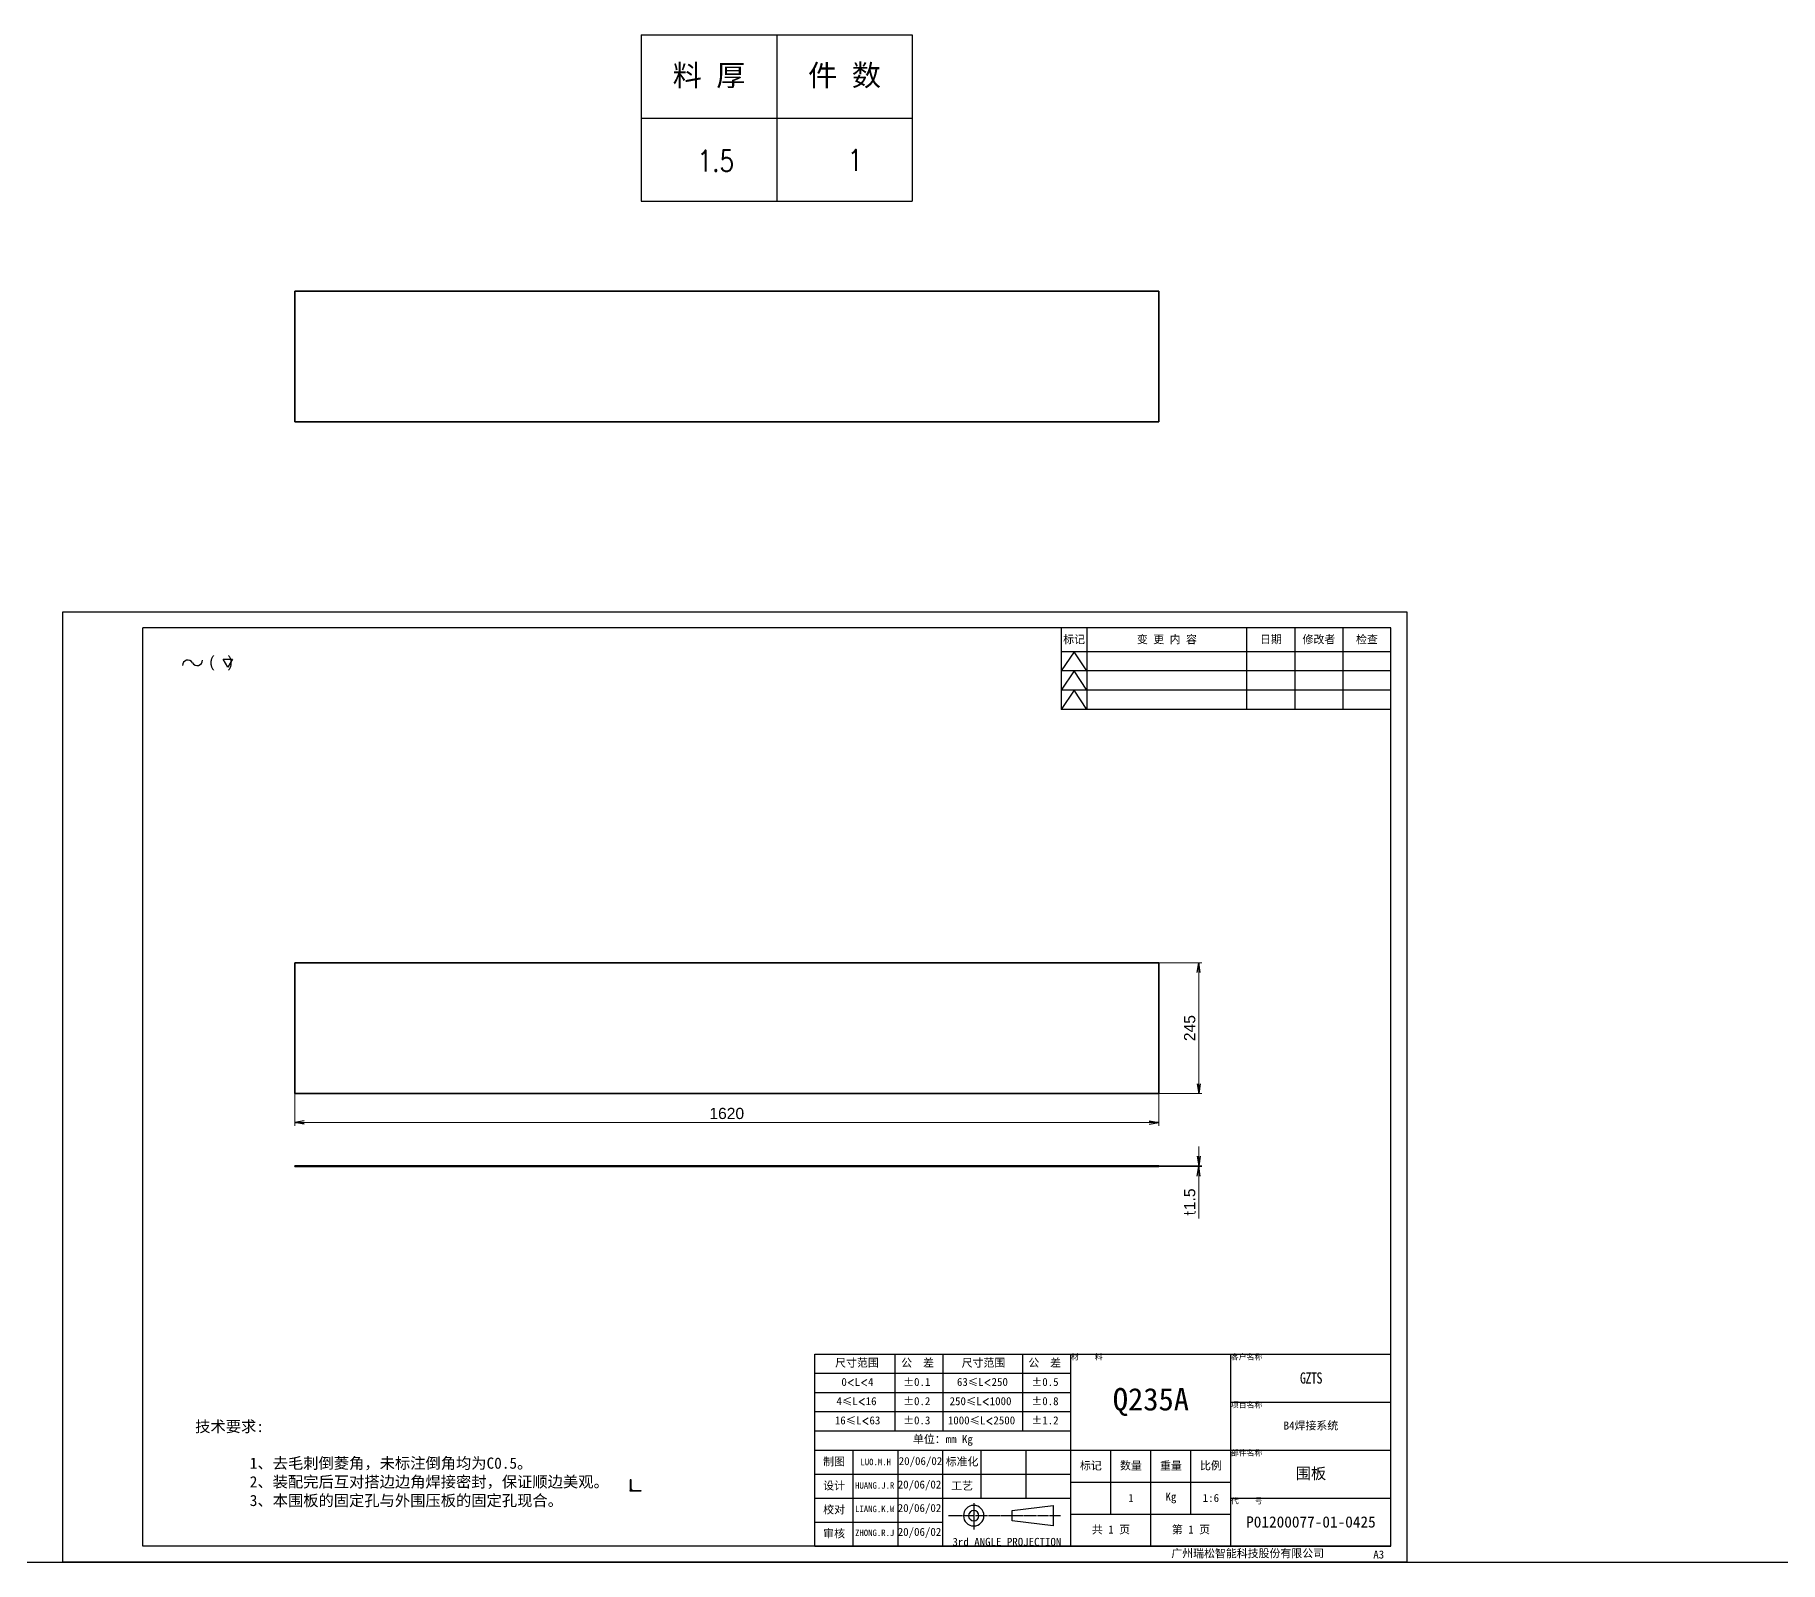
# Model space of a CAD drawing. Header units: millimetres. Extents: x -1727 to 307751, y -105919 to 6637.
# Drawn here: x 31986 to 35258, y -21091 to -18227 of the extents above; entities that cross this region are included whole.
import ezdxf
from ezdxf.enums import TextEntityAlignment as Align

# ---------------------------------------------------------------- set-up
doc = ezdxf.new("R2010")
doc.units = ezdxf.units.MM
doc.linetypes.add('CENTER-HOKUTO', pattern=[23, 20, -1, 1, -1])
doc.layers.add('A3', color=7, linetype='Continuous', plot=False)
for name, color, linetype in [('AM_VIS', 7, 'Continuous'), ('TITLE_FRAME', 7, 'Continuous'), ('WORD_DIM', 253, 'Continuous')]:
    doc.layers.add(name, color=color, linetype=linetype)
doc.layers.add('SOLID LINE', color=7, linetype='Continuous', lineweight=30)
doc.styles.add('DIM', font='txt.shx', dxfattribs={"width": 0.8, "bigfont": 'bigfont.shx'})
doc.styles.get("Standard").update_dxf_attribs({"font": 'arial.ttf'})
doc.dimstyles.new('STANDARD1-6', dxfattribs={"dimscale": 6, "dimtxt": 3.5, "dimasz": 3, "dimexe": 1, "dimexo": 0, "dimgap": 1, "dimtad": 3, "dimdsep": 46, "dimtxsty": 'Standard', "dimblk1": 'OPEN', "dimblk2": 'OPEN', "dimsah": 1, "dimcen": 0, "dimclrd": 256, "dimclre": 256, "dimclrt": 3, "dimazin": 2, "dimtfac": 1, "dimtmove": 0, "dimatfit": 3, "dimldrblk": 'OPEN', "dimfxl": 0, "dimtolj": 1, "dimlwd": 13, "dimlwe": 13, "dimarcsym": 0})

# ---------------------------------------------------------------- blocks, each defined once
blk = doc.blocks.new('shiage0')
at = {"layer": 'WORD_DIM', "color": 3, "linetype": 'Continuous'}
for centre, start, end in [((1.69, 0), 30, 180), ((4.61, 1.69), 210, 0)]:
    blk.add_arc(centre, 1.69, start, end, dxfattribs=at)
blk = doc.blocks.new('12')
at = {"layer": 'TITLE_FRAME', "color": 3, "linetype": 'Continuous'}
blk.add_lwpolyline([(20.46, 3.03), (19.01, 5.53), (21.9, 5.53)], close=True, dxfattribs=at)
blk.add_blockref('shiage0', (6.23, 3.56), dxfattribs=at)
blk.add_text('(   )', height=3.5, dxfattribs=at).set_placement((14.64, 3.08))
blk = doc.blocks.new('_OPEN')
at = {"color": 0}
for p, q in [((-1, 0.17), (0, 0)), ((-1, -0.17), (0, 0)), ((0, 0), (-1, 0))]:
    blk.add_line(p, q, dxfattribs=at)
blk = doc.blocks.new('*D951')
at = {"layer": 'DEFPOINTS', "color": 0, "linetype": 'Continuous', "ltscale": 5, "transparency": 16777216}
for p in [(32473.2, -20211.7), (34093.2, -20211.7), (34093.2, -20266.2)]:
    blk.add_point(p, dxfattribs=at)
at = {"layer": 'WORD_DIM', "linetype": 'ByBlock', "lineweight": 13, "ltscale": 5, "transparency": 16777216}
for p, q in [((32473.2, -20211.7), (32473.2, -20272.2)), ((34093.2, -20211.7), (34093.2, -20272.2)), ((32491.2, -20266.2), (34075.2, -20266.2))]:
    blk.add_line(p, q, dxfattribs=at)
at = {"layer": 'WORD_DIM', "linetype": 'Continuous', "lineweight": 13, "ltscale": 5, "transparency": 16777216, "xscale": 18, "yscale": 18, "zscale": 18, "rotation": 180}
blk.add_blockref('_OPEN', (32473.2, -20266.2), dxfattribs=at)
at = {"layer": 'WORD_DIM', "linetype": 'Continuous', "lineweight": 13, "ltscale": 5, "transparency": 16777216, "xscale": 18, "yscale": 18, "zscale": 18}
blk.add_blockref('_OPEN', (34093.2, -20266.2), dxfattribs=at)
at = {"layer": 'WORD_DIM', "color": 3, "linetype": 'Continuous', "ltscale": 5, "transparency": 16777216, "insert": (33283.2, -20249.4), "char_height": 21, "attachment_point": 5}
blk.add_mtext('\\A1;1620', dxfattribs=at)
blk = doc.blocks.new('*D952')
at = {"layer": 'DEFPOINTS', "color": 0, "linetype": 'Continuous', "ltscale": 5, "transparency": 16777216}
for p in [(34093.2, -19966.7), (34168, -19966.7), (34092.5, -20211.7)]:
    blk.add_point(p, dxfattribs=at)
at = {"layer": 'WORD_DIM', "linetype": 'ByBlock', "lineweight": 13, "ltscale": 5, "transparency": 16777216}
for p, q in [((34093.2, -19966.7), (34174, -19966.7)), ((34168, -20193.7), (34168, -19984.7)), ((34092.5, -20211.7), (34174, -20211.7))]:
    blk.add_line(p, q, dxfattribs=at)
at = {"layer": 'WORD_DIM', "linetype": 'Continuous', "lineweight": 13, "ltscale": 5, "transparency": 16777216, "xscale": 18, "yscale": 18, "zscale": 18}
for p, rotation in [((34168, -19966.7), 90), ((34168, -20211.7), 270)]:
    blk.add_blockref('_OPEN', p, dxfattribs=dict(at, rotation=rotation))
at = {"layer": 'WORD_DIM', "color": 3, "linetype": 'Continuous', "ltscale": 5, "transparency": 16777216, "insert": (34151.2, -20089.2), "char_height": 21, "attachment_point": 5, "rotation": 90}
blk.add_mtext('\\A1;245', dxfattribs=at)
blk = doc.blocks.new('*D953')
at = {"layer": 'DEFPOINTS', "color": 0, "linetype": 'Continuous', "ltscale": 5, "transparency": 16777216}
for p in [(34093.2, -20347.4), (34093.2, -20348.9), (34168, -20348.9)]:
    blk.add_point(p, dxfattribs=at)
at = {"layer": 'WORD_DIM', "linetype": 'ByBlock', "lineweight": 13, "ltscale": 5, "transparency": 16777216}
for p, q in [((34168, -20329.4), (34168, -20311.4)), ((34093.2, -20347.4), (34174, -20347.4)), ((34093.2, -20348.9), (34174, -20348.9)), ((34168, -20347.4), (34168, -20348.9)), ((34168, -20366.9), (34168, -20446.5))]:
    blk.add_line(p, q, dxfattribs=at)
at = {"layer": 'WORD_DIM', "linetype": 'Continuous', "lineweight": 13, "ltscale": 5, "transparency": 16777216, "xscale": 18, "yscale": 18, "zscale": 18}
for p, rotation in [((34168, -20347.4), 270), ((34168, -20348.9), 90)]:
    blk.add_blockref('_OPEN', p, dxfattribs=dict(at, rotation=rotation))
at = {"layer": 'WORD_DIM', "color": 3, "linetype": 'Continuous', "ltscale": 5, "transparency": 16777216, "insert": (34151.2, -20415.7), "char_height": 21, "attachment_point": 5, "rotation": 90}
blk.add_mtext('\\A1;{\\Fromans,bigfont|c134;t}1.5', dxfattribs=at)
blk = doc.blocks.new('*T16')
at = {"color": 0, "linetype": 'ByBlock', "lineweight": -2, "transparency": 16777216}
for p, q in [((0, 0), (127, 0)), ((0, 0), (0, -78)), ((63.5, 0), (63.5, -78)), ((127, 0), (127, -78)), ((0, -39), (127, -39)), ((0, -78), (127, -78))]:
    blk.add_line(p, q, dxfattribs=at)
at = {"color": 0, "transparency": 16777216, "char_height": 10, "width": 60.5, "attachment_point": 5}
for s, insert in [('{\\fSimSun|b0|i0|c134|p2;料 厚}', (31.75, -19.5)), ('{\\fSimSun|b0|i0|c134|p2;件 数}', (95.25, -19.5))]:
    blk.add_mtext(s, dxfattribs=dict(at, insert=insert))
blk = doc.blocks.new('拆图参数')
blk.add_blockref('*T16', (-63.5, 78))
at = {"style": 'DIM', "width": 0.8}
blk.add_attdef('6', text='', height=10, dxfattribs=at).set_placement((-37.13, 18.91), align=Align.MIDDLE_LEFT)
blk.add_attdef('1', text='', height=10, dxfattribs=at).set_placement((36.65, 19.27), align=Align.MIDDLE_CENTER)

msp = doc.modelspace()

# ---------------------------------------------------------------- hatches: boundary and pattern name
at = {"layer": 'WORD_DIM', "linetype": 'Continuous', "ltscale": 5}
msp.add_hatch(color=3, dxfattribs=at).paths.add_polyline_path([(33103.77346, -20954.09509), (33103.77346, -20956.08879), (33105.78423, -20956.08879)])

# ---------------------------------------------------------------- linework, layer by layer
at = {"color": 7, "lineweight": 35}
for p, q in [((32473.17645, -18707.41395), (32473.17645, -18952.41398)), ((32473.17645, -18707.41395), (34093.17645, -18707.41395)), ((34093.17645, -18952.41398), (34093.17645, -18707.41395)), ((34093.17645, -18952.41398), (32473.17645, -18952.41398)), ((32473.17645, -19966.70917), (32473.17645, -20211.7092)), ((32473.17645, -19966.70917), (34093.17645, -19966.70917)), ((34093.17645, -20211.7092), (34093.17645, -19966.70917)), ((34093.17645, -20211.7092), (32473.17645, -20211.7092)), ((34093.17645, -20347.39123), (32473.17645, -20347.38668)), ((34093.17645, -20348.89123), (32473.17645, -20348.88668))]:
    msp.add_line(p, q, dxfattribs=at)
at = {"color": 7, "lineweight": 35, "ltscale": 0.0375}
for p, q in [((32473.17645, -20348.88668), (32473.17645, -20347.38668)), ((34093.17645, -20348.89123), (34093.17645, -20347.39123))]:
    msp.add_line(p, q, dxfattribs=at)
msp.add_line((-591.11251, -21090.61879), (40486.51144, -21090.61879))
at = {"layer": 'A3', "linetype": 'Continuous'}
msp.add_lwpolyline([(32038.43195, -19308.4787), (34558.43195, -19308.4787), (34558.43195, -21090.4787), (32038.43195, -21090.4787)], close=True, dxfattribs=at)
at = {"layer": 'AM_VIS', "linetype": 'Continuous'}
for p, q in [((34528.43195, -19338.4787), (32188.43195, -19338.4787)), ((32188.43195, -21060.4787), (32188.43195, -19338.4787)), ((34528.43195, -21060.4787), (34528.43195, -19338.4787)), ((34528.43195, -21060.4787), (32188.43195, -21060.4787))]:
    msp.add_line(p, q, dxfattribs=at)
at = {"layer": 'TITLE_FRAME', "linetype": 'Continuous'}
for p, q in [((33910.43195, -19338.4787), (33910.43195, -19491.4787)), ((33958.43195, -19338.4787), (33958.43195, -19491.4787)), ((34258.43195, -19491.4787), (34258.43195, -19338.4787)), ((34348.43195, -19338.4787), (34348.43195, -19491.4787)), ((34438.43195, -19338.4787), (34438.43195, -19491.4787)), ((34528.43195, -19491.4787), (34528.43195, -19338.4787)), ((34528.43195, -19383.4787), (33910.43195, -19383.4787)), ((33934.43195, -19383.4787), (33910.43195, -19419.4787)), ((33958.43195, -19419.4787), (33934.43195, -19383.4787)), ((34528.43195, -19419.4787), (33910.43195, -19419.4787)), ((33934.43195, -19419.4787), (33910.43195, -19455.4787)), ((33958.43195, -19455.4787), (33934.43195, -19419.4787)), ((34528.43195, -19455.4787), (33910.43195, -19455.4787)), ((33934.43195, -19455.4787), (33910.43195, -19491.4787)), ((33958.43195, -19491.4787), (33934.43195, -19455.4787)), ((34528.43195, -19491.4787), (33910.43195, -19491.4787)), ((33448.43195, -20700.4787), (34528.43195, -20700.4787)), ((33448.43195, -21060.4787), (33448.43195, -20700.4787)), ((33598.43195, -20700.4787), (33598.43195, -20844.4787)), ((33688.43195, -20700.4787), (33688.43195, -20844.4787)), ((33838.43195, -20844.4787), (33838.43195, -20700.4787)), ((33928.43195, -21060.4787), (33928.43195, -20700.4787)), ((34228.43195, -21060.4787), (34228.43195, -20700.4787)), ((34528.43195, -21060.4787), (34528.43195, -20700.4787)), ((33448.43195, -20736.4787), (33928.43195, -20736.4787)), ((33448.43195, -20772.4787), (33928.43195, -20772.4787)), ((33448.43195, -20808.4787), (33928.43195, -20808.4787)), ((34228.43195, -20790.4787), (34528.43195, -20790.4787)), ((33448.43195, -20844.4787), (33928.43195, -20844.4787)), ((33448.43195, -20880.4787), (34528.43195, -20880.4787)), ((33520.43195, -21060.4787), (33520.43195, -20880.4787)), ((33604.43195, -21060.4787), (33604.43195, -20880.4787)), ((33688.43195, -21060.4787), (33688.43195, -20880.4787)), ((33760.43195, -20970.4787), (33760.43195, -20880.4787)), ((33844.43195, -20970.4787), (33844.43195, -20880.4787)), ((34003.43195, -21000.4787), (34003.43195, -20880.4787)), ((34078.43195, -21060.4787), (34078.43195, -20880.4787)), ((34153.43195, -21000.4787), (34153.43195, -20880.4787)), ((33448.43195, -20925.4787), (33928.43195, -20925.4787)), ((33448.43195, -20970.4787), (33928.43195, -20970.4787)), ((33928.43195, -20940.4787), (34228.43195, -20940.4787)), ((34228.43195, -20970.4787), (34528.43195, -20970.4787)), ((33928.43195, -21000.4787), (34228.43195, -21000.4787)), ((33448.43195, -21015.4787), (33688.43195, -21015.4787)), ((33448.43195, -21060.4787), (34528.43195, -21060.4787)), ((33448.43195, -21060.4787), (34528.43195, -21060.4787))]:
    msp.add_line(p, q, dxfattribs=at)
at = {"layer": 'TITLE_FRAME', "color": 2, "linetype": 'CENTER-HOKUTO'}
for p, q in [((33908.87246, -21003.58419), (33698.82446, -21003.58419)), ((33746.23886, -20979.96819), (33746.23886, -21029.58099))]:
    msp.add_line(p, q, dxfattribs=at)
at = {"layer": 'TITLE_FRAME', "color": 3, "linetype": 'Continuous'}
for p, q in [((33818.23886, -20993.98419), (33895.03886, -20984.38419)), ((33818.23886, -21013.18419), (33818.23886, -20993.98419)), ((33895.03886, -20984.38419), (33895.03886, -21022.78419)), ((33895.03886, -21022.78419), (33818.23886, -21013.18419))]:
    msp.add_line(p, q, dxfattribs=at)
for radius in [19.2, 9.6]:
    msp.add_arc((33746.23886, -21003.58419), radius, 0, 359.98938268, dxfattribs=at)
at = {"layer": 'WORD_DIM', "color": 3, "linetype": 'Continuous', "ltscale": 5}
for p, q in [((33102.27346, -20936.08879), (33102.27346, -20956.08879)), ((33103.77346, -20936.08879), (33102.27346, -20936.08879)), ((33103.77346, -20956.08879), (33103.77346, -20936.08879)), ((33102.27346, -20956.08879), (33103.77346, -20956.08879)), ((33102.27346, -20956.08879), (33122.27346, -20956.08879)), ((33102.27346, -20957.58879), (33102.27346, -20956.08879)), ((33122.27346, -20957.58879), (33102.27346, -20957.58879)), ((33103.77346, -20954.09509), (33105.78423, -20956.08879)), ((33103.77346, -20954.09509), (33105.78423, -20956.08879)), ((33105.78423, -20956.08879), (33103.77346, -20956.08879)), ((33122.27346, -20956.08879), (33122.27346, -20957.58879))]:
    msp.add_line(p, q, dxfattribs=at)

# ---------------------------------------------------------------- block references
at = {"xscale": 4, "yscale": 4, "zscale": 4}
msp.add_blockref('拆图参数', (33377.01402, -18538.62394), dxfattribs=at).add_auto_attribs({'1': '1', '6': '1.5'})
at = {"layer": 'WORD_DIM', "color": 3, "linetype": 'Continuous', "ltscale": 5, "xscale": 6, "yscale": 6, "zscale": 6}
msp.add_blockref('12', (32225.35236, -19430.61793), dxfattribs=at)

# ---------------------------------------------------------------- texts
at = {"layer": 'SOLID LINE', "ltscale": 0.5}
for s, insert, char_height, width, attachment_point in [('\\pt90;{\\fSimHei|b0|i0|c134|p2;\\C3;标记}', (33934.43195, -19360.9787), 15, 48, 5), ('\\pt90;{\\fSimHei|b0|i0|c134|p2;\\C3;变 更 内 容}', (34108.43195, -19360.9787), 15, 300, 5), ('\\pt90;{\\fSimHei|b0|i0|c134|p2;\\C3;日期}', (34303.43195, -19360.9787), 15, 90, 5), ('\\pt90;{\\fSimHei|b0|i0|c134|p2;\\C3;修改者}', (34393.43195, -19360.9787), 15, 90, 5), ('\\pt90;{\\fSimHei|b0|i0|c134|p2;\\C3;检查}', (34483.43195, -19360.9787), 15, 90, 5), ('\\pt90;{\\fSimHei|b0|i0|c134|p2;\\C3;尺寸范围}', (33486.35172, -20709.30508), 15, 271.809113, 1), ('\\pt90;{\\fSimHei|b0|i0|c134|p2;\\C3;公  差}', (33610.27417, -20709.30508), 15, 271.809113, 1), ('\\pt90;{\\fSimHei|b0|i0|c134|p2;\\C3;尺寸范围}', (33723.63644, -20709.30508), 15, 271.809113, 1), ('\\pt90;{\\fSimHei|b0|i0|c134|p2;\\C3;公  差}', (33848.66832, -20709.30508), 15, 271.809113, 1), ('{\\fSimHei|b0|i0|c134|p2;\\C3;材    料}', (33928.43195, -20700.4787), 10.5, 300, 1), ('\\pt63;{\\fSimHei|b0|i0|c134|p2;\\C3;客户名称}', (34228.43195, -20700.4787), 10.5, 300, 1), ('{\\fSimHei|b0|i0|c134|p2;\\W0.8;\\T0.9;\\C3;GZTS}', (34378.43195, -20745.4787), 21, 300, 5), ('\\pt90;{\\fSimHei|b0|i0|c134|p2;\\C3;0\\Fromans,bigfont|c134;\\H0.9583x;<\\fSimHei|b0|i0|c134|p2;\\H1.044x;L\\Fromans,bigfont|c134;\\H0.9583x;<\\fSimHei|b0|i0|c134|p2;\\H1.044x;4}', (33498.11514, -20745.30508), 15, 271.809113, 1), ('\\pt90;{\\fSimHei|b0|i0|c134|p2;\\C3;%%P0.1}', (33613.926, -20745.30508), 15, 271.809113, 1), ('\\pt90;{\\fSimHei|b0|i0|c134|p2;\\C3;63\\H0.9583x;≤\\H1.044x;L\\Fromans,bigfont|c134;\\H0.9579x;<\\fSimHei|b0|i0|c134|p2;\\H1.044x;250}', (33714.73404, -20745.30508), 15, 271.809113, 1), ('\\pt90;{\\fSimHei|b0|i0|c134|p2;\\C3;%%P0.5}', (33854.34795, -20745.30508), 15, 271.809113, 1), ('\\pt252;{\\fSimHei|b0|i0|c134|p2;\\C3;Q235A}', (34078.43195, -20790.4787), 42, 300, 5), ('\\pt90;{\\fSimHei|b0|i0|c134|p2;\\C3;4\\H0.9583x;≤\\H1.043x;L\\Fromans,bigfont|c134;\\H0.9588x;<\\fSimHei|b0|i0|c134|p2;\\H1.043x;16}', (33488.91104, -20781.30508), 15, 271.809113, 1), ('\\pt90;{\\fSimHei|b0|i0|c134|p2;\\C3;%%P0.2}', (33613.926, -20781.30508), 15, 271.809113, 1), ('\\pt90;{\\fSimHei|b0|i0|c134|p2;\\C3;250\\H0.9583x;≤\\H1.044x;L\\Fromans,bigfont|c134;\\H0.9579x;<\\fSimHei|b0|i0|c134|p2;\\H1.044x;1000}', (33701.0382, -20781.30508), 15, 271.809113, 1), ('\\pt90;{\\fSimHei|b0|i0|c134|p2;\\C3;%%P0.8}', (33854.34795, -20781.30508), 15, 271.809113, 1), ('\\pt63;{\\fSimHei|b0|i0|c134|p2;\\C3;项目名称}', (34228.43195, -20790.4787), 10.5, 300, 1), ('\\pt126;{\\fSimHei|b0|i0|c134|p2;\\C3;技术要求:}', (32286.61399, -20825.69037), 21, 180.3631559, 1), ('\\pt90;{\\fSimHei|b0|i0|c134|p2;\\C3;16\\H0.9583x;≤\\H1.044x;L\\Fromans,bigfont|c134;\\H0.9579x;<\\fSimHei|b0|i0|c134|p2;\\H1.044x;63}', (33485.82075, -20817.30508), 15, 271.809113, 1), ('\\pt90;{\\fSimHei|b0|i0|c134|p2;\\C3;%%P0.3}', (33613.926, -20817.30508), 15, 271.809113, 1), ('\\pt90;{\\fSimHei|b0|i0|c134|p2;\\C3;%%P1.2}', (33854.34795, -20817.30508), 15, 271.809113, 1), ('{\\fSimHei|b0|i0|c134|p2;\\C3;B4焊接系统}', (34378.43195, -20835.4787), 15, 300, 5), ('\\pt90;{\\fSimHei|b0|i0|c134|p2;\\C3;单位：mm Kg}', (33688.43195, -20862.4787), 15, 480, 5), ('\\pt126;{\\fSimHei|b0|i0|c134|p2;\\C3;\\P1、去毛刺倒菱角，未标注倒角均为C0.5。\\P\\C6;2、装配完后互对搭边边角焊接密封，保证顺边美观。\\P3、本围板的固定孔与外围压板的固定孔现合。}', (32388.99216, -20859.46904), 21, 791.8773595, 1), ('\\pt90;{\\fSimHei|b0|i0|c134|p2;\\C3;制图}', (33484.43195, -20902.9787), 15, 72, 5), ('\\pt432;{\\fSimHei|b0|i0|c134|p2;\\H0.8x;\\C3;LUO.M.H}', (33562.43195, -20902.9787), 15, 84, 5), ('\\pt90;{\\fSimHei|b0|i0|c134|p2;\\C3;20/06/02}', (33646.43195, -20902.9787), 15, 84, 5), ('\\pt90;{\\fSimHei|b0|i0|c134|p2;\\C3;标准化}', (33724.43195, -20902.9787), 15, 72, 5), ('\\pt90;{\\fSimHei|b0|i0|c134|p2;\\C3;标记}', (33965.93195, -20910.4787), 15, 75, 5), ('\\pt90;{\\fSimHei|b0|i0|c134|p2;\\C3;数量}', (34040.93195, -20910.4787), 15, 75, 5), ('\\pt90;{\\fSimHei|b0|i0|c134|p2;\\C3;重量}', (34115.93195, -20910.4787), 15, 75, 5), ('\\pt90;{\\fSimHei|b0|i0|c134|p2;\\C3;比例}', (34190.93195, -20910.4787), 15, 75, 5), ('\\pt63;{\\fSimHei|b0|i0|c134|p2;\\C3;部件名称}', (34228.43195, -20880.4787), 10.5, 300, 1), ('\\pt90;{\\fSimHei|b0|i0|c134|p2;\\C3;设计}', (33484.43195, -20947.9787), 15, 72, 5), ('\\pt90;{\\fSimHei|b0|i0|c134|p2;\\C3;20/06/02}', (33644.58164, -20946.95416), 15, 84, 5), ('\\pt90;{\\fSimHei|b0|i0|c134|p2;\\C3;工艺}', (33724.43195, -20947.9787), 15, 72, 5), ('{\\fSimHei|b0|i0|c134|p2;\\C3;围板}', (34378.43195, -20925.4787), 21, 300, 5), ('\\pt432;{\\fSimHei|b0|i0|c134|p2;\\H0.8x;\\C3;HUANG.J.R}', (33560.58164, -20946.95416), 15, 84, 5), ('\\pt90;{\\fSimHei|b0|i0|c134|p2;\\C3;1}', (34040.93195, -20970.4787), 15, 75, 5), ('\\pt90;{\\fSimHei|b0|i0|c134|p2;\\C3;Kg}', (34115.93195, -20970.4787), 15, 75, 5), ('\\pt90;{\\fSimHei|b0|i0|c134|p2;\\C3;1:6}', (34190.93195, -20970.4787), 15, 75, 5), ('\\pt63;{\\fSimHei|b0|i0|c134|p2;\\C3;代    号}', (34228.43195, -20970.4787), 10.5, 300, 1), ('\\pt90;{\\fSimHei|b0|i0|c134|p2;\\C3;校对}', (33484.43195, -20992.9787), 15, 72, 5), ('\\pt432;{\\fSimHei|b0|i0|c134|p2;\\H0.8x;\\C3;LIANG.K.W}', (33560.58164, -20991.06173), 15, 84, 5), ('\\pt90;{\\fSimHei|b0|i0|c134|p2;\\C3;20/06/02}', (33644.58164, -20991.06173), 15, 84, 5), ('{\\fSimHei|b0|i0|c134|p2;\\C3;P01200077-01-0425}', (34378.43195, -21015.4787), 21, 300, 5), ('\\pt90;{\\fSimHei|b0|i0|c134|p2;\\C3;审核}', (33484.43195, -21037.9787), 15, 72, 5), ('\\pt432;{\\fSimHei|b0|i0|c134|p2;\\H0.8x;\\C3;ZHONG.R.J}', (33560.58164, -21035.79914), 15, 84, 5), ('\\pt90;{\\fSimHei|b0|i0|c134|p2;\\C3;20/06/02}', (33644.58164, -21035.79914), 15, 84, 5), ('\\pt90;{\\fSimHei|b0|i0|c134|p2;\\C3;共 1 页}', (34003.43195, -21030.4787), 15, 150, 5), ('\\pt90;{\\fSimHei|b0|i0|c134|p2;\\C3;第 1 页}', (34153.43195, -21030.4787), 15, 150, 5), ('{\\fSimHei|b0|i0|c134|p2;\\C3;3rd ANGLE PROJECTION}', (33808.43195, -21060.4787), 15, 240, 8), ('\\pt90;{\\fSimHei|b0|i0|c134|p2;\\C3;广州瑞松智能科技股份有限公司}', (34116.64363, -21066.69157), 15, 471.3708488, 1), ('\\pt90;{\\fSimHei|b0|i0|c134|p2;\\C3;A3}', (34495.36517, -21068.86314), 15, 471.3708488, 1)]:
    msp.add_mtext(s, dxfattribs=dict(at, insert=insert, char_height=char_height, width=width, attachment_point=attachment_point))
at = {"layer": 'SOLID LINE', "ltscale": 0.5, "insert": (33697.74601, -20817.30508), "char_height": 15, "width": 271.809113, "attachment_point": 1, "line_spacing_factor": 0.72}
msp.add_mtext('\\pt90;{\\fSimHei|b0|i0|c134|p2;\\C3;1000\\H0.9583x;≤\\H1.044x;L\\Fromans,bigfont|c134;\\H0.9579x;<\\fSimHei|b0|i0|c134|p2;\\H1.044x;2500}', dxfattribs=at)

# ---------------------------------------------------------------- dimensions: what is measured, and where the dimension line sits
at = {"layer": 'WORD_DIM', "linetype": 'Continuous', "ltscale": 5}
dim = msp.add_linear_dim(base=(34167.96801, -19966.70917), p1=(34092.54796, -20211.7092), p2=(34093.17645, -19966.70917), angle=90, dimstyle='STANDARD1-6', dxfattribs=at)
dim.commit()
dim.dimension.update_dxf_attribs({"geometry": '*D952', "text_midpoint": (34151.24598, -20089.20919)})
dim = msp.add_linear_dim(base=(34093.17645, -20266.1657), p1=(32473.17645, -20211.7092), p2=(34093.17645, -20211.7092), dimstyle='STANDARD1-6', dxfattribs=at)
dim.commit()
dim.dimension.update_dxf_attribs({"geometry": '*D951', "text_midpoint": (33283.17645, -20249.44367)})
dim = msp.add_linear_dim(base=(34167.96801, -20348.89123), p1=(34093.17645, -20347.39123), p2=(34093.17645, -20348.89123), angle=90, text='{\\Fromans,bigfont|c134;t}<>', dimstyle='STANDARD1-6', dxfattribs=at)
dim.commit()
dim.dimension.update_dxf_attribs({"geometry": '*D953', "text_midpoint": (34151.24598, -20415.69511)})

doc.saveas('drawing.dxf')
